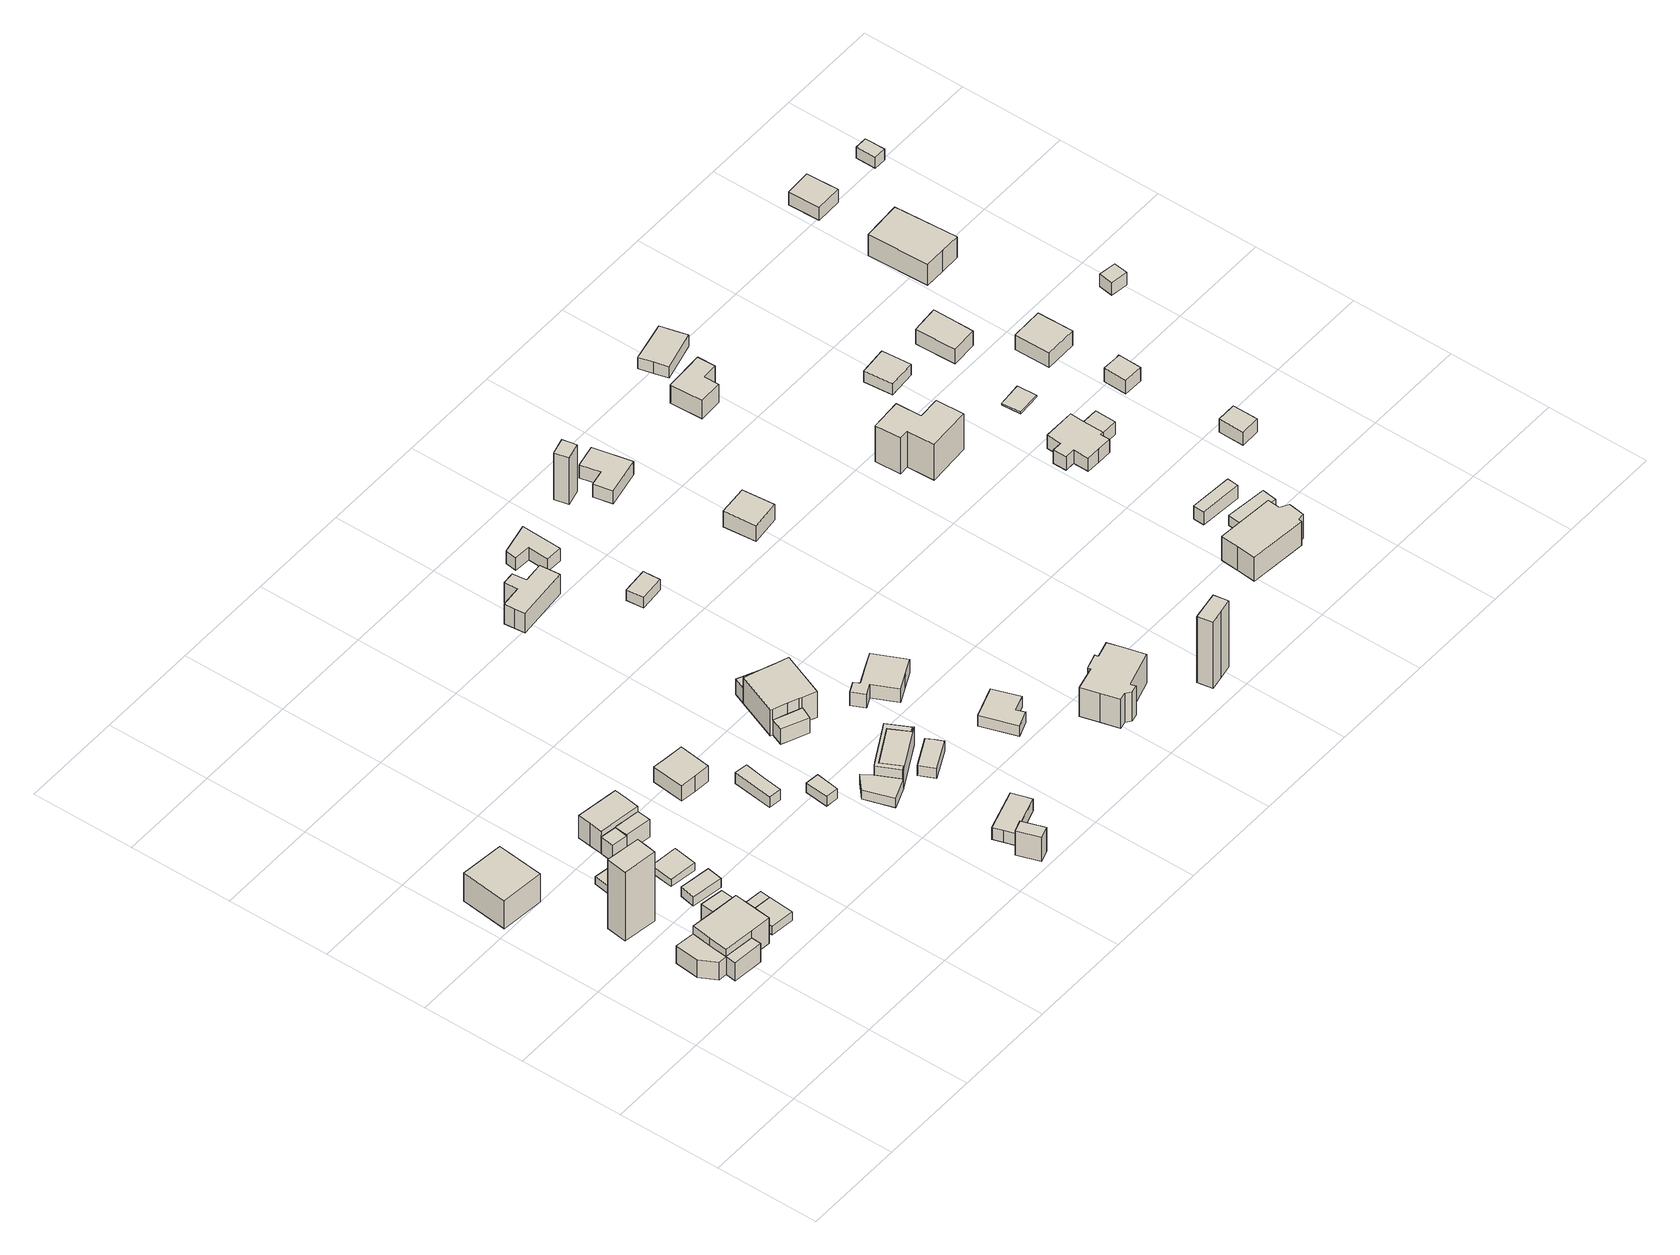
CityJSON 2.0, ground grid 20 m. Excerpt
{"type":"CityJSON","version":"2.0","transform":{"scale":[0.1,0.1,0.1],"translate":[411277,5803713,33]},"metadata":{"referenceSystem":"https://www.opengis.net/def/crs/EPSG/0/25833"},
"CityObjects":{
"building1":{"type":"Building","attributes":{"Gemeindeschluessel":"11000009","BezugspunktDach":"2200","function":"51009_1610","measuredHeight":4.01,"storeysAboveGround":0},"address":[{"country":"Germany","locality":"Berlin"}],"geometry":[{"type":"Solid","lod":"1","boundaries":[[[[0,1,2,3,4]],[[5,6,7,8,9]],[[5,9,4,3]],[[6,5,3,2]],[[7,6,2,1]],[[8,7,1,0]],[[9,8,0,4]]]]}]},
"building2":{"type":"Building","attributes":{"Gemeindeschluessel":"11000009","BezugspunktDach":"2200","function":"51009_1610","measuredHeight":4.89,"storeysAboveGround":0},"address":[{"country":"Germany","locality":"Berlin"}],"geometry":[{"type":"Solid","lod":"1","boundaries":[[[[10,11,12,13]],[[7,14,15,16]],[[7,16,13,12]],[[14,7,12,11]],[[15,14,11,10]],[[16,15,10,13]]]]}]},
"building3":{"type":"Building","attributes":{"Gemeindeschluessel":"11000009","BezugspunktDach":"2200","function":"31001_1010","measuredHeight":8.37,"storeysAboveGround":1},"address":[{"country":"Germany","locality":"Berlin","thoroughfareNumber":"1A","thoroughfareName":"Am Oder-Spree-Kanal"}],"geometry":[{"type":"Solid","lod":"1","boundaries":[[[[17,18,19,20]],[[21,22,23,24]],[[21,24,20,19]],[[22,21,19,18]],[[23,22,18,17]],[[24,23,17,20]]]]}]},
"building4":{"type":"Building","attributes":{"Gemeindeschluessel":"11000009","BezugspunktDach":"2200","function":"31001_2723","measuredHeight":16.32,"storeysAboveGround":1},"address":[{"country":"Germany","locality":"Berlin","thoroughfareNumber":"1 (3)","thoroughfareName":"Am Oder-Spree-Kanal"}],"geometry":[{"type":"Solid","lod":"1","boundaries":[[[[25,26,27,28,29]],[[30,31,32,33,34]],[[30,34,29,28]],[[31,30,28,27]],[[32,31,27,26]],[[33,32,26,25]],[[34,33,25,29]]]]}]},
"building5":{"type":"Building","attributes":{"Gemeindeschluessel":"11000009","function":"31001_1010"},"address":[{"country":"Germany","locality":"Berlin","thoroughfareNumber":"2","thoroughfareName":"Am Oder-Spree-Kanal"}],"children":["building5-1","building5-2"]},
"building5-1":{"type":"BuildingPart","attributes":{"BezugspunktDach":"2200","measuredHeight":6.9,"storeysAboveGround":1},"parents":["building5"],"geometry":[{"type":"MultiSurface","lod":"1","boundaries":[[[35,36,37,38,39,40,41,42]],[[43,6,44,45,46,47,14,7]],[[43,7,42,41]],[[6,43,41,40]],[[44,6,40,39]],[[45,48,49,39,38]],[[46,45,38,37]],[[47,46,37,36]],[[14,47,36,35]],[[7,14,35,42]],[[44,49,48,45]]]}]},
"building5-2":{"type":"BuildingPart","attributes":{"BezugspunktDach":"2200","measuredHeight":4.81,"storeysAboveGround":1},"parents":["building5"],"geometry":[{"type":"Solid","lod":"1","boundaries":[[[[48,50,51,49]],[[52,53,45,44]],[[52,44,49,51]],[[53,52,51,50]],[[45,53,50,48]],[[44,45,48,49]]]]}]},
"building6":{"type":"Building","attributes":{"Gemeindeschluessel":"11000009","BezugspunktDach":"2200","function":"51009_1611","measuredHeight":1.71,"storeysAboveGround":0},"address":[{"country":"Germany","locality":"Berlin"}],"geometry":[{"type":"Solid","lod":"1","boundaries":[[[[54,55,56,57]],[[58,59,60,61]],[[58,61,57,56]],[[59,58,56,55]],[[60,59,55,54]],[[61,60,54,57]]]]}]},
"building7":{"type":"Building","attributes":{"Gemeindeschluessel":"11000009","BezugspunktDach":"2200","function":"31001_2000","measuredHeight":2.03,"storeysAboveGround":1},"address":[{"country":"Germany","locality":"Berlin","thoroughfareNumber":"2 (1)","thoroughfareName":"Am Oder-Spree-Kanal"}],"geometry":[{"type":"Solid","lod":"1","boundaries":[[[[62,63,64,65]],[[66,67,68,69]],[[66,69,65,64]],[[67,66,64,63]],[[68,67,63,62]],[[69,68,62,65]]]]}]},
"building8":{"type":"Building","attributes":{"Gemeindeschluessel":"11000009","BezugspunktDach":"2200","function":"51009_1610","measuredHeight":2.03,"storeysAboveGround":0},"address":[{"country":"Germany","locality":"Berlin"}],"geometry":[{"type":"Solid","lod":"1","boundaries":[[[[63,70,71,64]],[[72,73,67,66]],[[72,66,64,71]],[[73,72,71,70]],[[67,73,70,63]],[[66,67,63,64]]]]}]},
"building9":{"type":"Building","attributes":{"Gemeindeschluessel":"11000009","BezugspunktDach":"2200","function":"51009_1611","measuredHeight":2.1,"storeysAboveGround":0},"address":[{"country":"Germany","locality":"Berlin"}],"geometry":[{"type":"Solid","lod":"1","boundaries":[[[[74,75,76,77]],[[78,79,80,81]],[[78,81,77,76]],[[79,78,76,75]],[[80,79,75,74]],[[81,80,74,77]]]]}]},
"building10":{"type":"Building","attributes":{"Gemeindeschluessel":"11000009","BezugspunktDach":"2200","function":"31001_2723","measuredHeight":1.61,"storeysAboveGround":1},"address":[{"country":"Germany","locality":"Berlin","thoroughfareNumber":"1 (2)","thoroughfareName":"Am Oder-Spree-Kanal"}],"geometry":[{"type":"Solid","lod":"1","boundaries":[[[[82,83,84,85]],[[86,87,88,89]],[[86,89,85,84]],[[87,86,84,83]],[[88,87,83,82]],[[89,88,82,85]]]]}]},
"building11":{"type":"Building","attributes":{"Gemeindeschluessel":"11000009","BezugspunktDach":"2200","function":"51009_1610","measuredHeight":3.81,"storeysAboveGround":0},"address":[{"country":"Germany","locality":"Berlin"}],"geometry":[{"type":"Solid","lod":"1","boundaries":[[[[90,91,92,93]],[[94,95,96,97]],[[94,97,93,92]],[[95,94,92,91]],[[96,95,91,90]],[[97,96,90,93]]]]}]},
"building12":{"type":"Building","attributes":{"Gemeindeschluessel":"11000009","function":"31001_1010"},"address":[{"country":"Germany","locality":"Berlin","thoroughfareNumber":"1","thoroughfareName":"Am Oder-Spree-Kanal"}],"children":["building12-1","building12-2"]},
"building12-1":{"type":"BuildingPart","attributes":{"BezugspunktDach":"2200","measuredHeight":6.32,"storeysAboveGround":1},"parents":["building12"],"geometry":[{"type":"MultiSurface","lod":"1","boundaries":[[[98,99,100,101,102,103]],[[104,105,106,107,108,94]],[[104,94,103,102]],[[105,104,102,101]],[[106,105,101,100]],[[107,106,100,99]],[[108,107,99,98]],[[94,95,109,110,108,98,103]],[[108,110,109,95]]]}]},
"building12-2":{"type":"BuildingPart","attributes":{"BezugspunktDach":"2200","measuredHeight":4.03,"storeysAboveGround":1},"parents":["building12"],"geometry":[{"type":"MultiSurface","lod":"1","boundaries":[[[111,110,109,112]],[[95,108,113,96]],[[95,96,112,109]],[[113,108,110,111]],[[96,113,111,112]],[[108,95,109,110,114]]]}]},
"building13":{"type":"Building","attributes":{"Gemeindeschluessel":"11000009","BezugspunktDach":"2200","function":"31001_1010","measuredHeight":4.57,"storeysAboveGround":1},"address":[{"country":"Germany","locality":"Berlin","thoroughfareNumber":"22A","thoroughfareName":"Am Oder-Spree-Kanal"}],"geometry":[{"type":"Solid","lod":"1","boundaries":[[[[115,116,117,118,119,120]],[[121,122,123,124,125,126]],[[121,126,120,119]],[[122,121,119,118]],[[123,122,118,117]],[[124,123,117,116]],[[125,124,116,115]],[[126,125,115,120]]]]}]},
"building14":{"type":"Building","attributes":{"Gemeindeschluessel":"11000009","BezugspunktDach":"2200","function":"31001_2000","measuredHeight":3.49,"storeysAboveGround":1},"address":[{"country":"Germany","locality":"Berlin","thoroughfareNumber":"22A (1)","thoroughfareName":"Am Oder-Spree-Kanal"}],"geometry":[{"type":"Solid","lod":"1","boundaries":[[[[127,128,129,130,131]],[[132,133,134,135,136]],[[132,136,131,130]],[[133,132,130,129]],[[134,133,129,128]],[[135,134,128,127]],[[136,135,127,131]]]]}]},
"building15":{"type":"Building","attributes":{"Gemeindeschluessel":"11000009","BezugspunktDach":"2200","function":"31001_2000","measuredHeight":5.52,"storeysAboveGround":1},"address":[{"country":"Germany","locality":"Berlin","thoroughfareNumber":"19 (1)","thoroughfareName":"Am Oder-Spree-Kanal"}],"geometry":[{"type":"Solid","lod":"1","boundaries":[[[[137,138,139,140]],[[141,142,143,144]],[[141,144,140,139]],[[142,141,139,138]],[[143,142,138,137]],[[144,143,137,140]]]]}]},
"building16":{"type":"Building","attributes":{"Gemeindeschluessel":"11000009","BezugspunktDach":"2200","function":"31001_2000","measuredHeight":2.22,"storeysAboveGround":1},"address":[{"country":"Germany","locality":"Berlin","thoroughfareNumber":"22 (1)","thoroughfareName":"Am Oder-Spree-Kanal"}],"geometry":[{"type":"Solid","lod":"1","boundaries":[[[[145,146,147,148]],[[149,150,151,152]],[[149,152,148,147]],[[150,149,147,146]],[[151,150,146,145]],[[152,151,145,148]]]]}]},
"building17":{"type":"Building","attributes":{"Gemeindeschluessel":"11000009","BezugspunktDach":"2200","function":"51009_1610","measuredHeight":2.04,"storeysAboveGround":0},"address":[{"country":"Germany","locality":"Berlin"}],"geometry":[{"type":"Solid","lod":"1","boundaries":[[[[153,154,155,156,157,158]],[[159,160,161,162,163,164]],[[159,164,158,157]],[[160,159,157,156]],[[161,160,156,155]],[[162,161,155,154]],[[163,162,154,153]],[[164,163,153,158]]]]}]},
"building18":{"type":"Building","attributes":{"Gemeindeschluessel":"11000009","BezugspunktDach":"2200","function":"31001_1010","measuredHeight":2.89,"storeysAboveGround":1},"address":[{"country":"Germany","locality":"Berlin","thoroughfareNumber":"19 (2)","thoroughfareName":"Am Oder-Spree-Kanal"}],"geometry":[{"type":"Solid","lod":"1","boundaries":[[[[165,166,167,168,169,170]],[[171,172,173,174,175,176]],[[171,176,170,169]],[[172,171,169,168]],[[173,172,168,167]],[[174,173,167,166]],[[175,174,166,165]],[[176,175,165,170]]]]}]},
"building19":{"type":"Building","attributes":{"Gemeindeschluessel":"11000009","BezugspunktDach":"2200","function":"51009_1610","measuredHeight":4.14,"storeysAboveGround":0},"address":[{"country":"Germany","locality":"Berlin"}],"geometry":[{"type":"Solid","lod":"1","boundaries":[[[[177,178,179,180,181,182,183,184,185,186]],[[187,188,189,190,191,192,193,194,195,196]],[[187,196,186,185]],[[188,187,185,184]],[[189,188,184,183]],[[190,189,183,182]],[[191,190,182,181]],[[192,191,181,180]],[[193,192,180,179]],[[194,193,179,178]],[[195,194,178,177]],[[196,195,177,186]]]]}]},
"building20":{"type":"Building","attributes":{"Gemeindeschluessel":"11000009","BezugspunktDach":"2200","function":"31001_2000","measuredHeight":4.14,"storeysAboveGround":1},"address":[{"country":"Germany","locality":"Berlin","thoroughfareNumber":"21 (1)","thoroughfareName":"Am Oder-Spree-Kanal"}],"geometry":[{"type":"Solid","lod":"1","boundaries":[[[[178,177,197,198,182,181,180,179]],[[192,191,190,199,200,195,194,193]],[[192,193,179,180]],[[191,192,180,181]],[[190,191,181,182]],[[199,190,182,198]],[[200,199,198,197]],[[195,200,197,177]],[[194,195,177,178]],[[193,194,178,179]]]]}]},
"building21":{"type":"Building","attributes":{"Gemeindeschluessel":"11000009","BezugspunktDach":"2200","function":"31001_2000","measuredHeight":2.54,"storeysAboveGround":1},"address":[{"country":"Germany","locality":"Berlin","thoroughfareNumber":"20 (1)","thoroughfareName":"Am Oder-Spree-Kanal"}],"geometry":[{"type":"Solid","lod":"1","boundaries":[[[[201,202,203,204,205]],[[206,207,208,209,210]],[[206,210,205,204]],[[207,206,204,203]],[[208,207,203,202]],[[209,208,202,201]],[[210,209,201,205]]]]}]},
"building22":{"type":"Building","attributes":{"Gemeindeschluessel":"11000009","function":"31001_1010"},"address":[{"country":"Germany","locality":"Berlin","thoroughfareNumber":"22","thoroughfareName":"Am Oder-Spree-Kanal"}],"children":["building22-1","building22-2","building22-3"]},
"building22-1":{"type":"BuildingPart","attributes":{"BezugspunktDach":"2200","measuredHeight":8.33,"storeysAboveGround":1},"parents":["building22"],"geometry":[{"type":"MultiSurface","lod":"1","boundaries":[[[211,212,213,214,215,216,217,218,219,220,221]],[[222,223,224,225,226,227,228,229,230,231,232]],[[222,232,221,220]],[[233,234,222,220,219]],[[235,233,223,219,218]],[[225,236,235,224,218,217]],[[226,225,217,216]],[[227,226,216,215]],[[228,227,215,214]],[[237,238,214,213]],[[239,237,229,213,212]],[[240,239,230,212,211]],[[232,231,211,221]],[[223,222,234,233]],[[224,223,233,235]],[[241,224,235,236,225]],[[229,228,238,237]],[[230,229,237,239]],[[231,230,239,240]]]}]},
"building22-2":{"type":"BuildingPart","attributes":{"BezugspunktDach":"2200","measuredHeight":3.54,"storeysAboveGround":1},"parents":["building22"],"geometry":[{"type":"MultiSurface","lod":"1","boundaries":[[[236,242,243,234]],[[244,245,225,222]],[[244,222,234,243]],[[245,244,243,242]],[[225,245,242,236]],[[246,223,222]],[[222,223,233,234]],[[224,235,233,223,246]],[[225,236,235,224]]]}]},
"building22-3":{"type":"BuildingPart","attributes":{"BezugspunktDach":"2200","measuredHeight":3.54,"storeysAboveGround":1},"parents":["building22"],"geometry":[{"type":"MultiSurface","lod":"1","boundaries":[[[247,238,240,248]],[[231,228,249,250]],[[231,250,248,240]],[[230,229,251]],[[249,228,238,247]],[[250,249,247,248]],[[251,229,237,238,228]],[[237,229,230,239]],[[231,240,239,230]]]}]},
"building23":{"type":"Building","attributes":{"Gemeindeschluessel":"11000009","BezugspunktDach":"2200","function":"51009_1610","measuredHeight":3,"storeysAboveGround":0},"address":[{"country":"Germany","locality":"Berlin"}],"geometry":[{"type":"Solid","lod":"1","boundaries":[[[[252,253,254,255]],[[256,257,258,259]],[[256,259,255,254]],[[257,256,254,253]],[[258,257,253,252]],[[259,258,252,255]]]]}]},
"building24":{"type":"Building","attributes":{"Gemeindeschluessel":"11000009","BezugspunktDach":"2200","function":"31001_1010","measuredHeight":5.69,"storeysAboveGround":1},"address":[{"country":"Germany","locality":"Berlin","thoroughfareNumber":"23A","thoroughfareName":"Am Oder-Spree-Kanal"}],"geometry":[{"type":"Solid","lod":"1","boundaries":[[[[260,261,262,263,264,265,266,267,268,269]],[[270,271,272,273,274,275,276,277,278,279]],[[270,279,269,268]],[[271,270,268,267]],[[272,271,267,266]],[[273,272,266,265]],[[274,273,265,264]],[[275,274,264,263]],[[276,275,263,262]],[[277,276,262,261]],[[278,277,261,260]],[[279,278,260,269]]]]}]},
"building25":{"type":"Building","attributes":{"Gemeindeschluessel":"11000009","BezugspunktDach":"2200","function":"31001_1010","measuredHeight":5.15,"storeysAboveGround":1},"address":[{"country":"Germany","locality":"Berlin","thoroughfareNumber":"21","thoroughfareName":"Am Oder-Spree-Kanal"}],"geometry":[{"type":"Solid","lod":"1","boundaries":[[[[280,281,282,283,284,285,286,287,288,289]],[[290,291,292,293,294,295,296,297,298,299]],[[290,299,289,288]],[[291,290,288,287]],[[292,291,287,286]],[[293,292,286,285]],[[294,293,285,284]],[[295,294,284,283]],[[296,295,283,282]],[[297,296,282,281]],[[298,297,281,280]],[[299,298,280,289]]]]}]},
"building26":{"type":"Building","attributes":{"Gemeindeschluessel":"11000009","BezugspunktDach":"2200","function":"31001_1010","measuredHeight":2.46,"storeysAboveGround":1},"address":[{"country":"Germany","locality":"Berlin","thoroughfareNumber":"20","thoroughfareName":"Am Oder-Spree-Kanal"}],"geometry":[{"type":"Solid","lod":"1","boundaries":[[[[300,301,302,303,304,305]],[[306,307,308,309,310,311]],[[306,311,305,304]],[[307,306,304,303]],[[308,307,303,302]],[[309,308,302,301]],[[310,309,301,300]],[[311,310,300,305]]]]}]},
"building27":{"type":"Building","attributes":{"Gemeindeschluessel":"11000009","BezugspunktDach":"2200","function":"31001_2463","measuredHeight":2.35,"storeysAboveGround":1},"address":[{"country":"Germany","locality":"Berlin","thoroughfareNumber":"23 (1)","thoroughfareName":"Am Oder-Spree-Kanal"}],"geometry":[{"type":"Solid","lod":"1","boundaries":[[[[312,313,314,315]],[[316,317,318,319]],[[316,319,315,314]],[[317,316,314,313]],[[318,317,313,312]],[[319,318,312,315]]]]}]},
"building28":{"type":"Building","attributes":{"Gemeindeschluessel":"11000009","BezugspunktDach":"2200","function":"31001_2000","measuredHeight":2.83,"storeysAboveGround":1},"address":[{"country":"Germany","locality":"Berlin","thoroughfareNumber":"23A (1)","thoroughfareName":"Am Oder-Spree-Kanal"}],"geometry":[{"type":"Solid","lod":"1","boundaries":[[[[320,321,322,323,324,325]],[[326,327,328,329,330,331]],[[326,331,325,324]],[[327,326,324,323]],[[328,327,323,322]],[[329,328,322,321]],[[330,329,321,320]],[[331,330,320,325]]]]}]},
"building29":{"type":"Building","attributes":{"Gemeindeschluessel":"11000009","BezugspunktDach":"2200","function":"31001_1010","measuredHeight":7.95,"storeysAboveGround":1},"address":[{"country":"Germany","locality":"Berlin","thoroughfareNumber":"19","thoroughfareName":"Am Oder-Spree-Kanal"}],"geometry":[{"type":"Solid","lod":"1","boundaries":[[[[332,333,334,335,336,337,338,339,340,341,342,343,344,345]],[[346,347,348,349,350,351,352,353,354,355,356,357,358,359]],[[346,359,345,344]],[[347,346,344,343]],[[348,347,343,342]],[[349,348,342,341]],[[350,349,341,340]],[[351,350,340,339]],[[352,351,339,338]],[[353,352,338,337]],[[354,353,337,336]],[[355,354,336,335]],[[356,355,335,334]],[[357,356,334,333]],[[358,357,333,332]],[[359,358,332,345]]]]}]},
"building30":{"type":"Building","attributes":{"Gemeindeschluessel":"11000009","BezugspunktDach":"2200","function":"31001_2723","measuredHeight":17.45,"storeysAboveGround":1},"address":[{"country":"Germany","locality":"Berlin","thoroughfareNumber":"18 (1)","thoroughfareName":"Am Oder-Spree-Kanal"}],"geometry":[{"type":"Solid","lod":"1","boundaries":[[[[360,361,362,363,364,365]],[[366,367,368,369,370,371]],[[366,371,365,364]],[[367,366,364,363]],[[368,367,363,362]],[[369,368,362,361]],[[370,369,361,360]],[[371,370,360,365]]]]}]},
"building31":{"type":"Building","attributes":{"Gemeindeschluessel":"11000009","BezugspunktDach":"2200","function":"31001_2000","measuredHeight":10.69,"storeysAboveGround":1},"address":[{"country":"Germany","locality":"Berlin","thoroughfareNumber":"23B (1)","thoroughfareName":"Am Oder-Spree-Kanal"}],"geometry":[{"type":"Solid","lod":"1","boundaries":[[[[372,373,374,375]],[[376,377,378,379]],[[376,379,375,374]],[[377,376,374,373]],[[378,377,373,372]],[[379,378,372,375]]]]}]},
"building32":{"type":"Building","attributes":{"Gemeindeschluessel":"11000009","BezugspunktDach":"2200","function":"31001_1010","measuredHeight":3.65,"storeysAboveGround":1},"address":[{"country":"Germany","locality":"Berlin","thoroughfareNumber":"23","thoroughfareName":"Am Oder-Spree-Kanal"}],"geometry":[{"type":"Solid","lod":"1","boundaries":[[[[380,381,382,383]],[[384,385,386,387]],[[384,387,383,382]],[[385,384,382,381]],[[386,385,381,380]],[[387,386,380,383]]]]}]},
"building33":{"type":"Building","attributes":{"Gemeindeschluessel":"11000009","BezugspunktDach":"2200","function":"31001_1010","measuredHeight":3,"storeysAboveGround":1},"address":[{"country":"Germany","locality":"Berlin","thoroughfareNumber":"23B","thoroughfareName":"Am Oder-Spree-Kanal"}],"geometry":[{"type":"Solid","lod":"1","boundaries":[[[[388,389,390,391,392,393]],[[394,395,396,397,398,399]],[[394,399,393,392]],[[395,394,392,391]],[[396,395,391,390]],[[397,396,390,389]],[[398,397,389,388]],[[399,398,388,393]]]]}]},
"building34":{"type":"Building","attributes":{"Gemeindeschluessel":"11000009","BezugspunktDach":"2200","function":"31001_1010","measuredHeight":4.19,"storeysAboveGround":1},"address":[{"country":"Germany","locality":"Berlin","thoroughfareNumber":"23C","thoroughfareName":"Am Oder-Spree-Kanal"}],"geometry":[{"type":"Solid","lod":"1","boundaries":[[[[400,401,402,403,404,405]],[[406,407,408,409,410,411]],[[406,411,405,404]],[[407,406,404,403]],[[408,407,403,402]],[[409,408,402,401]],[[410,409,401,400]],[[411,410,400,405]]]]}]},
"building35":{"type":"Building","attributes":{"Gemeindeschluessel":"11000009","BezugspunktDach":"2200","function":"31001_1010","measuredHeight":6.93,"storeysAboveGround":1},"address":[{"country":"Germany","locality":"Berlin","thoroughfareNumber":"27","thoroughfareName":"Am Oder-Spree-Kanal"}],"geometry":[{"type":"Solid","lod":"1","boundaries":[[[[412,413,414,415,416,417,418,419,420,421]],[[422,423,424,425,426,427,428,429,430,431]],[[422,431,421,420]],[[423,422,420,419]],[[424,423,419,418]],[[425,424,418,417]],[[426,425,417,416]],[[427,426,416,415]],[[428,427,415,414]],[[429,428,414,413]],[[430,429,413,412]],[[431,430,412,421]]]]}]},
"building36":{"type":"Building","attributes":{"Gemeindeschluessel":"11000009","BezugspunktDach":"2200","function":"31001_1010","measuredHeight":8.19,"storeysAboveGround":1},"address":[{"country":"Germany","locality":"Berlin","thoroughfareNumber":"24","thoroughfareName":"Am Oder-Spree-Kanal"}],"geometry":[{"type":"Solid","lod":"1","boundaries":[[[[432,433,434,435,436,437,438,439]],[[440,441,442,443,444,445,446,447]],[[440,447,439,438]],[[441,440,438,437]],[[442,441,437,436]],[[443,442,436,435]],[[444,443,435,434]],[[445,444,434,433]],[[446,445,433,432]],[[447,446,432,439]]]]}]},
"building37":{"type":"Building","attributes":{"Gemeindeschluessel":"11000009","BezugspunktDach":"2200","function":"31001_2000","measuredHeight":3,"storeysAboveGround":1},"address":[{"country":"Germany","locality":"Berlin","thoroughfareNumber":"26 (1)","thoroughfareName":"Am Oder-Spree-Kanal"}],"geometry":[{"type":"Solid","lod":"1","boundaries":[[[[448,449,450,451]],[[452,453,454,455]],[[452,455,451,450]],[[453,452,450,449]],[[454,453,449,448]],[[455,454,448,451]]]]}]},
"building38":{"type":"Building","attributes":{"Gemeindeschluessel":"11000009","BezugspunktDach":"2200","function":"31001_2000","measuredHeight":3.06,"storeysAboveGround":1},"address":[{"country":"Germany","locality":"Berlin","thoroughfareNumber":"23C (1)","thoroughfareName":"Am Oder-Spree-Kanal"}],"geometry":[{"type":"Solid","lod":"1","boundaries":[[[[456,457,458,459,460,461,462]],[[463,464,465,466,467,468,469]],[[463,469,462,461]],[[464,463,461,460]],[[465,464,460,459]],[[466,465,459,458]],[[467,466,458,457]],[[468,467,457,456]],[[469,468,456,462]]]]}]},
"building39":{"type":"Building","attributes":{"Gemeindeschluessel":"11000009","BezugspunktDach":"2200","function":"31001_2000","measuredHeight":2.29,"storeysAboveGround":1},"address":[{"country":"Germany","locality":"Berlin","thoroughfareNumber":"27 (1)","thoroughfareName":"Am Oder-Spree-Kanal"}],"geometry":[{"type":"Solid","lod":"1","boundaries":[[[[470,471,472,473]],[[474,475,476,477]],[[474,477,473,472]],[[475,474,472,471]],[[476,475,471,470]],[[477,476,470,473]]]]}]},
"building40":{"type":"Building","attributes":{"Gemeindeschluessel":"11000009","function":"31001_1010"},"address":[{"country":"Germany","locality":"Berlin","thoroughfareNumber":"25","thoroughfareName":"Am Oder-Spree-Kanal"}],"children":["building40-1","building40-2"]},
"building40-1":{"type":"BuildingPart","attributes":{"BezugspunktDach":"2200","measuredHeight":4.6,"storeysAboveGround":1},"parents":["building40"],"geometry":[{"type":"MultiSurface","lod":"1","boundaries":[[[478,479,480,481,482,483,484,485,486,487,488,489,490]],[[491,492,493,494,495,496,497,498,499,500,501,502,503]],[[491,503,490,489]],[[492,491,489,488]],[[493,492,488,487]],[[494,493,487,486]],[[495,494,486,485]],[[496,495,485,484]],[[498,497,483,482]],[[499,498,482,481]],[[500,499,481,480]],[[501,500,480,479]],[[502,501,479,478]],[[503,502,478,490]],[[496,504,505,506,497]]]}]},
"building40-2":{"type":"BuildingPart","attributes":{"BezugspunktDach":"2200","measuredHeight":2.79,"storeysAboveGround":1},"parents":["building40"],"geometry":[{"type":"Solid","lod":"1","boundaries":[[[[507,508,505,506]],[[496,509,510,497]],[[509,496,505,508]],[[510,509,508,507]],[[497,510,507,506]],[[497,506,505,496]]]]}]},
"building41":{"type":"Building","attributes":{"Gemeindeschluessel":"11000009","BezugspunktDach":"2200","function":"31001_1010","measuredHeight":2.5,"storeysAboveGround":1},"address":[{"country":"Germany","locality":"Berlin","thoroughfareNumber":"23D (1)","thoroughfareName":"Am Oder-Spree-Kanal"}],"geometry":[{"type":"Solid","lod":"1","boundaries":[[[[511,512,513,514]],[[515,516,517,518]],[[515,518,514,513]],[[516,515,513,512]],[[517,516,512,511]],[[518,517,511,514]]]]}]},
"building42":{"type":"Building","attributes":{"Gemeindeschluessel":"11000009","BezugspunktDach":"2200","function":"31001_1010","measuredHeight":0.478,"storeysAboveGround":1},"address":[{"country":"Germany","locality":"Berlin","thoroughfareNumber":"24 (1)","thoroughfareName":"Am Oder-Spree-Kanal"}],"geometry":[{"type":"Solid","lod":"1","boundaries":[[[[519,520,521,522]],[[523,524,525,526]],[[523,526,522,521]],[[524,523,521,520]],[[525,524,520,519]],[[526,525,519,522]]]]}]},
"building43":{"type":"Building","attributes":{"Gemeindeschluessel":"11000009","BezugspunktDach":"2200","function":"31001_1010","measuredHeight":3,"storeysAboveGround":1},"address":[{"country":"Germany","locality":"Berlin","thoroughfareNumber":"26","thoroughfareName":"Am Oder-Spree-Kanal"}],"geometry":[{"type":"Solid","lod":"1","boundaries":[[[[527,528,529,530]],[[531,532,533,534]],[[531,534,530,529]],[[532,531,529,528]],[[533,532,528,527]],[[534,533,527,530]]]]}]},
"building44":{"type":"Building","attributes":{"Gemeindeschluessel":"11000009","BezugspunktDach":"2200","function":"31001_1010","measuredHeight":3.48,"storeysAboveGround":1},"address":[{"country":"Germany","locality":"Berlin","thoroughfareNumber":"23D (2)","thoroughfareName":"Am Oder-Spree-Kanal"}],"geometry":[{"type":"Solid","lod":"1","boundaries":[[[[535,536,537,538,539]],[[540,541,542,543,544]],[[540,544,539,538]],[[541,540,538,537]],[[542,541,537,536]],[[543,542,536,535]],[[544,543,535,539]]]]}]},
"building45":{"type":"Building","attributes":{"Gemeindeschluessel":"11000009","BezugspunktDach":"2200","function":"31001_1010","measuredHeight":3.06,"storeysAboveGround":1},"address":[{"country":"Germany","locality":"Berlin","thoroughfareNumber":"25 (1)","thoroughfareName":"Am Oder-Spree-Kanal"}],"geometry":[{"type":"Solid","lod":"1","boundaries":[[[[545,546,547,548,549,550]],[[551,552,553,554,555,556]],[[551,556,550,549]],[[552,551,549,548]],[[553,552,548,547]],[[554,553,547,546]],[[555,554,546,545]],[[556,555,545,550]]]]}]},
"building46":{"type":"Building","attributes":{"Gemeindeschluessel":"11000009","BezugspunktDach":"2200","function":"31001_1010","measuredHeight":4.99,"storeysAboveGround":1},"address":[{"country":"Germany","locality":"Berlin","thoroughfareNumber":"24 (2)","thoroughfareName":"Am Oder-Spree-Kanal"}],"geometry":[{"type":"Solid","lod":"1","boundaries":[[[[557,558,559,560]],[[561,562,563,564]],[[561,564,560,559]],[[562,561,559,558]],[[563,562,558,557]],[[564,563,557,560]]]]}]},
"building47":{"type":"Building","attributes":{"Gemeindeschluessel":"11000009","BezugspunktDach":"2200","function":"31001_1010","measuredHeight":6.71,"storeysAboveGround":1},"address":[{"country":"Germany","locality":"Berlin","thoroughfareNumber":"23D","thoroughfareName":"Am Oder-Spree-Kanal"}],"geometry":[{"type":"Solid","lod":"1","boundaries":[[[[565,566,567,568,569]],[[570,571,572,573,574]],[[570,574,569,568]],[[571,570,568,567]],[[572,571,567,566]],[[573,572,566,565]],[[574,573,565,569]]]]}]},
"building48":{"type":"Building","attributes":{"Gemeindeschluessel":"11000009","BezugspunktDach":"2200","function":"31001_2000","measuredHeight":2.93,"storeysAboveGround":1},"address":[{"country":"Germany","locality":"Berlin","thoroughfareNumber":"23C (2)","thoroughfareName":"Am Oder-Spree-Kanal"}],"geometry":[{"type":"Solid","lod":"1","boundaries":[[[[575,576,577,578]],[[579,580,581,582]],[[579,582,578,577]],[[580,579,577,576]],[[581,580,576,575]],[[582,581,575,578]]]]}]},
"building49":{"type":"Building","attributes":{"Gemeindeschluessel":"11000009","BezugspunktDach":"2200","function":"31001_1010","measuredHeight":2.79,"storeysAboveGround":1},"address":[{"country":"Germany","locality":"Berlin","thoroughfareNumber":"24 (3)","thoroughfareName":"Am Oder-Spree-Kanal"}],"geometry":[{"type":"Solid","lod":"1","boundaries":[[[[583,584,585,586]],[[587,588,589,590]],[[587,590,586,585]],[[588,587,585,584]],[[589,588,584,583]],[[590,589,583,586]]]]}]},
"building50":{"type":"Building","attributes":{"Gemeindeschluessel":"11000009","BezugspunktDach":"2200","function":"31001_1010","measuredHeight":2.48,"storeysAboveGround":1},"address":[{"country":"Germany","locality":"Berlin","thoroughfareNumber":"23C (3)","thoroughfareName":"Am Oder-Spree-Kanal"}],"geometry":[{"type":"Solid","lod":"1","boundaries":[[[[591,592,593,594]],[[595,596,597,598]],[[595,598,594,593]],[[596,595,593,592]],[[597,596,592,591]],[[598,597,591,594]]]]}]}
},
"vertices":[
[125,248,67],[142,247,67],[151,322,67],[113,327,67],[108,280,67],[113,327,27],[151,322,27],[142,247,27],[125,248,27],[108,280,27],
[199,221,69],[200,240,69],[142,247,69],[139,226,69],[200,240,27],[199,221,27],[139,226,27],
[90,587,90],[100,678,90],[16,687,90],[6,596,90],[16,687,26],[100,678,26],[90,587,26],[6,596,26],
[169,414,184],[172,434,184],[175,454,184],[109,464,184],[103,424,184],[109,464,26],[175,454,26],[172,434,26],[169,414,26],[103,424,26],
[200,240,85],[241,236,85],[245,273,85],[249,310,85],[204,315,85],[151,322,85],[146,284,85],[142,247,85],[146,284,27],[204,315,27],[249,310,27],[245,273,27],[241,236,27],[249,310,75],[204,315,75],
[252,341,75],[207,348,75],[207,348,27],[252,341,27],
[209,498,43],[215,536,43],[177,542,43],[171,505,43],[177,542,26],[215,536,26],[209,498,26],[171,505,26],
[305,238,47],[309,287,47],[264,292,47],[259,243,47],[264,292,27],[309,287,27],[305,238,27],[259,243,27],
[311,307,47],[265,312,47],[265,312,27],[311,307,27],
[295,376,47],[300,406,47],[240,415,47],[234,386,47],[240,415,26],[300,406,26],[295,376,26],[234,386,26],
[301,434,42],[308,480,42],[254,486,42],[248,442,42],[254,486,25],[308,480,25],[301,434,25],[248,442,25],
[265,546,64],[269,572,64],[238,577,64],[234,550,64],[238,577,26],[269,572,26],[265,546,26],[234,550,26],
[319,565,77],[323,591,77],[326,616,77],[244,628,77],[241,602,77],[238,577,77],[241,602,26],[244,628,26],[326,616,26],[323,591,26],[319,565,26],[269,572,66],[319,565,66],
[316,538,66],[265,546,66],[316,538,26],[319,565,45],
[443,543,62],[474,540,62],[482,602,62],[450,605,62],[419,609,62],[412,547,62],[419,609,27],[450,605,27],[482,602,27],[474,540,27],[443,543,27],[412,547,27],
[511,422,52],[516,460,52],[522,499,52],[497,503,52],[487,425,52],[497,503,27],[522,499,27],[516,460,27],[511,422,27],[487,425,27],
[659,1,82],[682,9,82],[667,52,82],[644,44,82],[667,52,27],[682,9,27],[659,1,27],[644,44,27],
[571,351,49],[577,396,49],[551,399,49],[546,354,49],[551,399,27],[577,396,27],[571,351,27],[546,354,27],
[612,263,48],[655,280,48],[654,282,48],[633,324,48],[620,343,48],[594,319,48],[620,343,27],[633,324,27],[654,282,27],[655,280,27],[612,263,27],[594,319,27],
[656,77,54],[662,58,54],[742,83,54],[737,102,54],[731,121,54],[650,96,54],[731,121,27],[737,102,27],[742,83,27],[662,58,27],[656,77,27],[650,96,27],
[654,282,69],[662,286,69],[643,322,69],[713,360,69],[733,324,69],[741,329,69],[719,371,69],[710,366,69],[640,328,69],[633,324,69],[640,328,28],[710,366,28],[719,371,28],[741,329,28],[733,324,28],[713,360,28],[643,322,28],[662,286,28],[654,282,28],[633,324,28],
[655,280,69],[743,327,69],[743,327,28],[655,280,28],
[705,251,51],[762,279,51],[755,294,51],[747,308,51],[691,280,51],[747,308,28],[755,294,28],[762,279,28],[705,251,28],[691,280,28],
[621,522,87],[647,511,87],[667,503,87],[672,501,87],[697,490,87],[731,574,87],[711,581,87],[700,585,87],[680,593,87],[649,604,87],[617,524,87],[649,604,28],[680,593,28],[700,585,28],[711,581,28],[731,574,28],[697,490,28],[672,501,28],[667,503,28],[647,511,28],[621,522,28],[617,524,28],[680,593,63],[649,604,63],[700,585,63],[711,581,63],[667,503,63],[672,501,63],[647,511,63],[621,522,63],[705,583,28],
[719,599,63],[658,626,63],[658,626,28],[719,599,28],[682,592,28],
[661,477,63],[612,499,63],[661,477,28],[612,499,28],[670,502,28],
[731,574,59],[738,592,59],[719,599,59],[711,581,59],[719,599,29],[738,592,29],[731,574,29],[711,581,29],
[558,1001,74],[560,981,74],[665,991,74],[663,1010,74],[661,1030,74],[622,1026,74],[619,1053,74],[595,1051,74],[597,1025,74],[556,1021,74],[597,1025,29],[595,1051,29],[619,1053,29],[622,1026,29],[661,1030,29],[663,1010,29],[665,991,29],[560,981,29],[558,1001,29],[556,1021,29],
[764,440,58],[785,450,58],[807,404,58],[839,419,58],[870,434,58],[841,494,58],[809,479,58],[778,464,58],[772,475,58],[751,465,58],[772,475,27],[778,464,27],[809,479,27],[841,494,27],[870,434,27],[839,419,27],[807,404,27],[785,450,27],[764,440,27],[751,465,27],
[863,204,52],[894,215,52],[888,231,52],[919,242,52],[901,293,52],[840,272,52],[901,293,28],[919,242,28],[888,231,28],[894,215,28],[863,204,28],[840,272,28],
[723,865,52],[772,869,52],[770,902,52],[720,898,52],[770,902,28],[772,869,28],[723,865,28],[720,898,28],
[695,1078,59],[693,1038,59],[724,1036,59],[727,1115,59],[666,1102,59],[663,1080,59],[666,1102,30],[727,1115,30],[724,1036,30],[693,1038,30],[695,1078,30],[663,1080,30],
[973,124,88],[982,89,88],[997,92,88],[1007,85,88],[1022,88,88],[1019,98,88],[1090,119,88],[1081,153,88],[1071,187,88],[1038,178,88],[1037,185,88],[1007,176,88],[1008,170,88],[963,159,88],[1008,170,22],[1007,176,22],[1037,185,22],[1038,178,22],[1071,187,22],[1081,153,22],[1090,119,22],[1019,98,22],[1022,88,22],[1007,85,22],[997,92,22],[982,89,22],[973,124,22],[963,159,22],
[1141,23,179],[1169,28,179],[1196,33,179],[1191,61,179],[1164,57,179],[1136,52,179],[1164,57,28],[1191,61,28],[1196,33,28],[1169,28,28],[1141,23,28],[1136,52,28],
[835,1104,137],[867,1112,137],[861,1139,137],[829,1131,137],[861,1139,30],[867,1112,30],[835,1104,30],[829,1131,30],
[955,814,64],[1012,820,64],[1006,882,64],[949,877,64],[1006,882,28],[1012,820,28],[955,814,28],[949,877,28],
[881,1049,59],[954,1064,59],[938,1138,59],[894,1129,59],[903,1091,59],[873,1085,59],[903,1091,29],[894,1129,29],[938,1138,29],[954,1064,29],[881,1049,29],[873,1085,29],
[1122,1053,72],[1168,1055,72],[1167,1084,72],[1197,1085,72],[1196,1120,72],[1119,1116,72],[1196,1120,30],[1197,1085,30],[1167,1084,30],[1168,1055,30],[1122,1053,30],[1119,1116,30],
[1488,110,83],[1489,116,83],[1502,117,83],[1506,145,83],[1507,149,83],[1491,158,83],[1493,182,83],[1382,191,83],[1379,156,83],[1376,120,83],[1379,156,28],[1382,191,28],[1493,182,28],[1491,158,28],[1507,149,28],[1506,145,28],[1502,117,28],[1489,116,28],[1488,110,28],[1376,120,28],
[1221,724,109],[1240,725,109],[1243,672,109],[1328,677,109],[1325,731,109],[1282,729,109],[1279,778,109],[1218,774,109],[1279,778,27],[1282,729,27],[1325,731,27],[1328,677,27],[1243,672,27],[1240,725,27],[1221,724,27],[1218,774,27],
[1510,257,58],[1511,279,58],[1429,285,58],[1428,264,58],[1429,285,28],[1511,279,28],[1510,257,28],[1428,264,28],
[1157,1180,55],[1164,1153,55],[1241,1173,55],[1234,1198,55],[1228,1224,55],[1198,1217,55],[1150,1207,55],[1198,1217,29],[1228,1224,29],[1234,1198,29],[1241,1173,29],[1164,1153,29],[1157,1180,29],[1150,1207,29],
[1527,193,51],[1531,222,51],[1452,231,51],[1449,202,51],[1452,231,28],[1531,222,28],[1527,193,28],[1449,202,28],
[1410,516,59],[1410,486,59],[1437,485,59],[1465,485,59],[1465,504,59],[1472,503,59],[1472,544,59],[1473,571,59],[1438,571,59],[1411,571,59],[1410,542,59],[1390,542,59],[1390,516,59],[1390,542,29],[1410,542,29],[1411,571,29],[1438,571,29],[1473,571,29],[1472,544,29],[1472,503,29],[1465,504,29],[1465,485,29],[1437,485,29],[1410,486,29],[1410,516,29],[1390,516,29],[1472,544,48],[1472,544,57],[1472,503,57],
[1504,503,57],[1505,544,57],[1505,544,29],[1504,503,29],
[1354,843,55],[1408,847,55],[1403,903,55],[1349,898,55],[1403,903,30],[1408,847,30],[1354,843,30],[1349,898,30],
[1445,651,36],[1491,654,36],[1489,692,36],[1442,688,36],[1489,692,32],[1491,654,32],[1445,651,32],[1442,688,32],
[1619,330,48],[1657,331,48],[1657,380,48],[1619,380,48],[1657,380,18],[1657,331,18],[1619,330,18],[1619,380,18],
[1472,806,63],[1523,809,63],[1523,889,63],[1496,887,63],[1469,885,63],[1496,887,30],[1523,889,30],[1523,809,30],[1472,806,30],[1469,885,30],
[1630,549,54],[1631,582,54],[1631,594,54],[1622,594,54],[1593,595,54],[1592,550,54],[1593,595,23],[1622,594,23],[1631,594,23],[1631,582,23],[1630,549,23],[1592,550,23],
[1559,681,63],[1622,682,63],[1620,751,63],[1558,750,63],[1620,751,29],[1622,682,29],[1559,681,29],[1558,750,29],
[1588,952,77],[1628,952,77],[1667,953,77],[1659,1074,77],[1583,1070,77],[1659,1074,29],[1667,953,29],[1628,952,29],[1588,952,29],[1583,1070,29],
[1599,1182,58],[1650,1183,58],[1647,1245,58],[1597,1243,58],[1647,1245,28],[1650,1183,28],[1599,1182,28],[1597,1243,28],
[1805,712,33],[1809,740,33],[1775,745,33],[1771,717,33],[1775,745,5],[1809,740,5],[1805,712,5],[1771,717,5],
[1783,1191,40],[1783,1230,40],[1759,1230,40],[1759,1191,40],[1759,1230,15],[1783,1230,15],[1783,1191,15],[1759,1191,15]
]}
